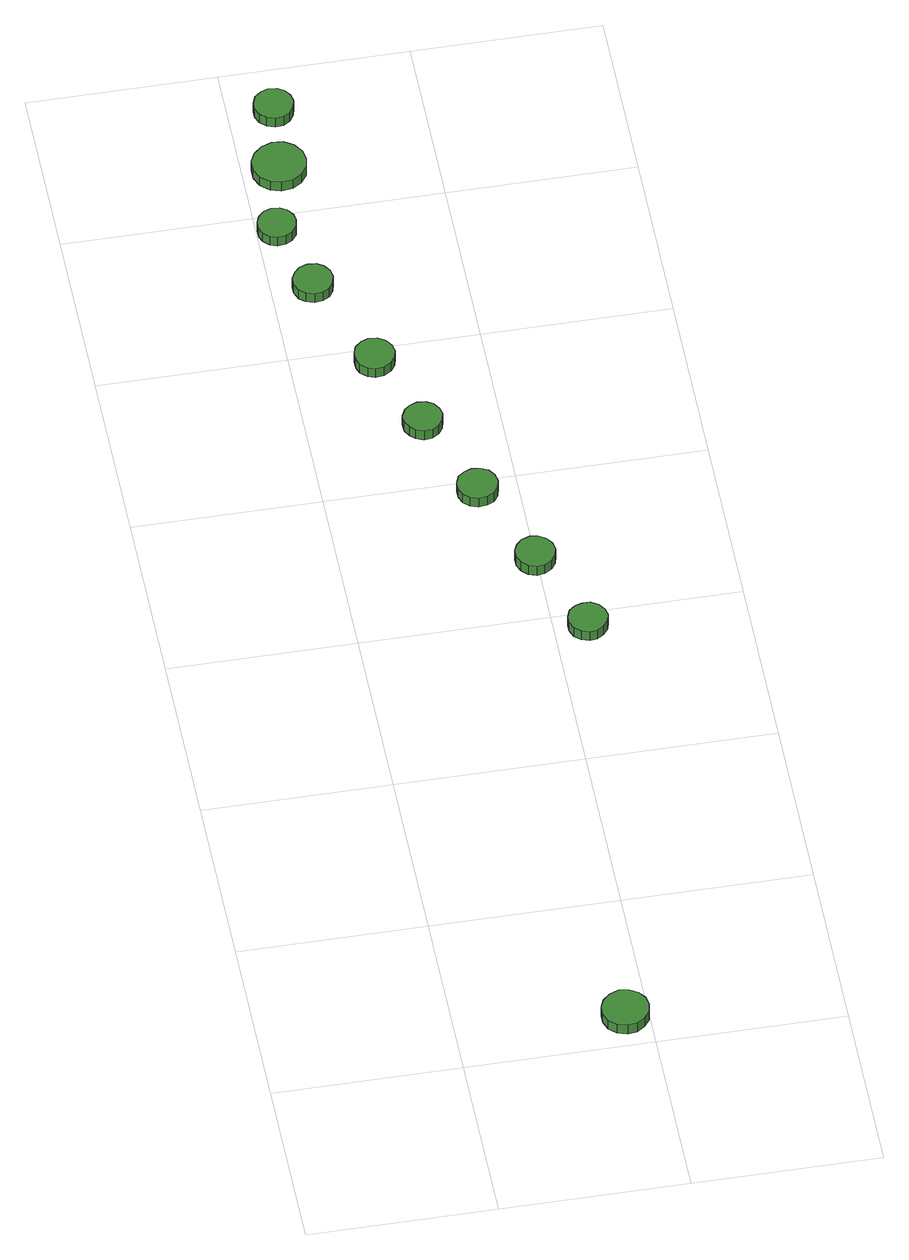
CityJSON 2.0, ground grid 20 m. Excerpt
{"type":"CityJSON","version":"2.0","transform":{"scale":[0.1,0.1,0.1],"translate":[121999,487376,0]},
"CityObjects":{
"tree1":{"type":"SolitaryVegetationObject","attributes":{"function":"something"},"geometry":[{"type":"MultiSurface","lod":"1","boundaries":[[[0,1,2,3,4,5,6,7,8,9,10,11,12,13,14]],[[15,16,17,18,19,20,21,22,23,24,25,26,27,28,29]],[[0,29,28,1]],[[1,28,27,2]],[[2,27,26,3]],[[3,26,25,4]],[[4,25,24,5]],[[5,24,23,6]],[[6,23,22,7]],[[7,22,21,8]],[[8,21,20,9]],[[9,20,19,10]],[[10,19,18,11]],[[11,18,17,12]],[[12,17,16,13]],[[13,16,15,14]],[[14,15,29,0]]]}]},
"tree2":{"type":"SolitaryVegetationObject","attributes":{"function":"something"},"geometry":[{"type":"MultiSurface","lod":"1","boundaries":[[[30,31,32,33,34,35,36,37,38,39,40,41,42,43,44]],[[45,46,47,48,49,50,51,52,53,54,55,56,57,58,59]],[[30,59,58,31]],[[31,58,57,32]],[[32,57,56,33]],[[33,56,55,34]],[[34,55,54,35]],[[35,54,53,36]],[[36,53,52,37]],[[37,52,51,38]],[[38,51,50,39]],[[39,50,49,40]],[[40,49,48,41]],[[41,48,47,42]],[[42,47,46,43]],[[43,46,45,44]],[[44,45,59,30]]]}]},
"tree3":{"type":"SolitaryVegetationObject","attributes":{"function":"something"},"geometry":[{"type":"MultiSurface","lod":"1","boundaries":[[[60,61,62,63,64,65,66,67,68,69,70,71,72,73,74]],[[75,76,77,78,79,80,81,82,83,84,85,86,87,88,89]],[[60,89,88,61]],[[61,88,87,62]],[[62,87,86,63]],[[63,86,85,64]],[[64,85,84,65]],[[65,84,83,66]],[[66,83,82,67]],[[67,82,81,68]],[[68,81,80,69]],[[69,80,79,70]],[[70,79,78,71]],[[71,78,77,72]],[[72,77,76,73]],[[73,76,75,74]],[[74,75,89,60]]]}]},
"tree4":{"type":"SolitaryVegetationObject","attributes":{"function":"something"},"geometry":[{"type":"MultiSurface","lod":"1","boundaries":[[[90,91,92,93,94,95,96,97,98,99,100,101,102,103,104]],[[105,106,107,108,109,110,111,112,113,114,115,116,117,118,119]],[[90,119,118,91]],[[91,118,117,92]],[[92,117,116,93]],[[93,116,115,94]],[[94,115,114,95]],[[95,114,113,96]],[[96,113,112,97]],[[97,112,111,98]],[[98,111,110,99]],[[99,110,109,100]],[[100,109,108,101]],[[101,108,107,102]],[[102,107,106,103]],[[103,106,105,104]],[[104,105,119,90]]]}]},
"tree5":{"type":"SolitaryVegetationObject","attributes":{"function":"something"},"geometry":[{"type":"MultiSurface","lod":"1","boundaries":[[[120,121,122,123,124,125,126,127,128,129,130,131,132,133,134]],[[135,136,137,138,139,140,141,142,143,144,145,146,147,148,149]],[[120,149,148,121]],[[121,148,147,122]],[[122,147,146,123]],[[123,146,145,124]],[[124,145,144,125]],[[125,144,143,126]],[[126,143,142,127]],[[127,142,141,128]],[[128,141,140,129]],[[129,140,139,130]],[[130,139,138,131]],[[131,138,137,132]],[[132,137,136,133]],[[133,136,135,134]],[[134,135,149,120]]]}]},
"tree6":{"type":"SolitaryVegetationObject","attributes":{"function":"something"},"geometry":[{"type":"MultiSurface","lod":"1","boundaries":[[[150,151,152,153,154,155,156,157,158,159,160,161,162,163,164]],[[165,166,167,168,169,170,171,172,173,174,175,176,177,178,179]],[[150,179,178,151]],[[151,178,177,152]],[[152,177,176,153]],[[153,176,175,154]],[[154,175,174,155]],[[155,174,173,156]],[[156,173,172,157]],[[157,172,171,158]],[[158,171,170,159]],[[159,170,169,160]],[[160,169,168,161]],[[161,168,167,162]],[[162,167,166,163]],[[163,166,165,164]],[[164,165,179,150]]]}]},
"tree7":{"type":"SolitaryVegetationObject","attributes":{"function":"something"},"geometry":[{"type":"MultiSurface","lod":"1","boundaries":[[[180,181,182,183,184,185,186,187,188,189,190,191,192,193,194]],[[195,196,197,198,199,200,201,202,203,204,205,206,207,208,209]],[[180,209,208,181]],[[181,208,207,182]],[[182,207,206,183]],[[183,206,205,184]],[[184,205,204,185]],[[185,204,203,186]],[[186,203,202,187]],[[187,202,201,188]],[[188,201,200,189]],[[189,200,199,190]],[[190,199,198,191]],[[191,198,197,192]],[[192,197,196,193]],[[193,196,195,194]],[[194,195,209,180]]]}]},
"tree8":{"type":"SolitaryVegetationObject","attributes":{"function":"something"},"geometry":[{"type":"MultiSurface","lod":"1","boundaries":[[[210,211,212,213,214,215,216,217,218,219,220,221,222,223,224]],[[225,226,227,228,229,230,231,232,233,234,235,236,237,238,239]],[[210,239,238,211]],[[211,238,237,212]],[[212,237,236,213]],[[213,236,235,214]],[[214,235,234,215]],[[215,234,233,216]],[[216,233,232,217]],[[217,232,231,218]],[[218,231,230,219]],[[219,230,229,220]],[[220,229,228,221]],[[221,228,227,222]],[[222,227,226,223]],[[223,226,225,224]],[[224,225,239,210]]]}]},
"tree9":{"type":"SolitaryVegetationObject","attributes":{"function":"something"},"geometry":[{"type":"MultiSurface","lod":"1","boundaries":[[[240,241,242,243,244,245,246,247,248,249,250,251,252,253,254]],[[255,256,257,258,259,260,261,262,263,264,265,266,267,268,269]],[[240,269,268,241]],[[241,268,267,242]],[[242,267,266,243]],[[243,266,265,244]],[[244,265,264,245]],[[245,264,263,246]],[[246,263,262,247]],[[247,262,261,248]],[[248,261,260,249]],[[249,260,259,250]],[[250,259,258,251]],[[251,258,257,252]],[[252,257,256,253]],[[253,256,255,254]],[[254,255,269,240]]]}]},
"tree10":{"type":"SolitaryVegetationObject","attributes":{"function":"something"},"geometry":[{"type":"MultiSurface","lod":"1","boundaries":[[[270,271,272,273,274,275,276,277,278,279,280,281,282,283,284]],[[285,286,287,288,289,290,291,292,293,294,295,296,297,298,299]],[[270,299,298,271]],[[271,298,297,272]],[[272,297,296,273]],[[273,296,295,274]],[[274,295,294,275]],[[275,294,293,276]],[[276,293,292,277]],[[277,292,291,278]],[[278,291,290,279]],[[279,290,289,280]],[[280,289,288,281]],[[281,288,287,282]],[[282,287,286,283]],[[283,286,285,284]],[[284,285,299,270]]]}]}
},
"vertices":[
[199,34,21],[197,44,21],[191,52,21],[182,57,21],[172,59,21],[162,55,21],[154,48,21],[150,39,21],[150,29,21],[154,19,21],[162,12,21],[172,9,21],[182,10,21],[191,16,21],[197,24,21],[197,24,8],[191,16,8],[182,10,8],[172,9,8],[162,12,8],[154,19,8],[150,29,8],[150,39,8],[154,48,8],[162,55,8],[172,59,8],[182,57,8],[191,52,8],[197,44,8],[199,34,8],
[64,1093,15],[62,1102,15],[57,1109,15],[50,1113,15],[41,1114,15],[32,1111,15],[26,1105,15],[22,1097,15],[22,1089,15],[26,1080,15],[32,1075,15],[41,1072,15],[50,1073,15],[57,1077,15],[62,1084,15],[62,1084,2],[57,1077,2],[50,1073,2],[41,1072,2],[32,1075,2],[26,1080,2],[22,1089,2],[22,1097,2],[26,1105,2],[32,1111,2],[41,1114,2],[50,1113,2],[57,1109,2],[62,1102,2],[64,1093,2],
[41,1177,15],[39,1185,15],[34,1192,15],[27,1196,15],[18,1197,15],[10,1194,15],[4,1188,15],[1,1181,15],[1,1172,15],[4,1165,15],[10,1159,15],[18,1156,15],[27,1157,15],[34,1161,15],[39,1168,15],[39,1168,2],[34,1161,2],[27,1157,2],[18,1156,2],[10,1159,2],[4,1165,2],[1,1172,2],[1,1181,2],[4,1188,2],[10,1194,2],[18,1197,2],[27,1196,2],[34,1192,2],[39,1185,2],[41,1177,2],
[108,981,13],[106,990,13],[101,997,13],[93,1002,13],[84,1003,13],[76,1000,13],[69,994,13],[66,986,13],[66,977,13],[69,969,13],[76,963,13],[84,960,13],[93,961,13],[101,966,13],[106,973,13],[106,973,0],[101,966,0],[93,961,0],[84,960,0],[76,963,0],[69,969,0],[66,977,0],[66,986,0],[69,994,0],[76,1000,0],[84,1003,0],[93,1002,0],[101,997,0],[106,990,0],[108,981,0],
[140,887,13],[138,895,13],[133,902,13],[126,906,13],[117,907,13],[109,904,13],[103,899,13],[99,891,13],[99,882,13],[103,875,13],[109,869,13],[117,866,13],[126,867,13],[133,871,13],[138,878,13],[138,878,0],[133,871,0],[126,867,0],[117,866,0],[109,869,0],[103,875,0],[99,882,0],[99,891,0],[103,899,0],[109,904,0],[117,907,0],[126,906,0],[133,902,0],[138,895,0],[140,887,0],
[179,785,13],[177,794,13],[172,801,13],[164,805,13],[155,806,13],[147,803,13],[140,798,13],[137,790,13],[137,781,13],[140,773,13],[147,767,13],[155,764,13],[164,765,13],[172,769,13],[177,776,13],[177,776,0],[172,769,0],[164,765,0],[155,764,0],[147,767,0],[140,773,0],[137,781,0],[137,790,0],[140,798,0],[147,803,0],[155,806,0],[164,805,0],[172,801,0],[177,794,0],[179,785,0],
[220,681,13],[218,690,13],[213,697,13],[205,702,13],[197,703,13],[188,700,13],[182,694,13],[178,686,13],[178,677,13],[182,669,13],[188,663,13],[197,660,13],[205,661,13],[213,666,13],[218,673,13],[218,673,0],[213,666,0],[205,661,0],[197,660,0],[188,663,0],[182,669,0],[178,677,0],[178,686,0],[182,694,0],[188,700,0],[197,703,0],[205,702,0],[213,697,0],[218,690,0],[220,681,0],
[256,581,14],[254,589,14],[249,596,14],[241,601,14],[233,601,14],[225,599,14],[218,593,14],[215,585,14],[215,577,14],[218,569,14],[225,563,14],[233,560,14],[241,561,14],[249,566,14],[254,573,14],[254,573,1],[249,566,1],[241,561,1],[233,560,1],[225,563,1],[218,569,1],[215,577,1],[215,585,1],[218,593,1],[225,599,1],[233,601,1],[241,601,1],[249,596,1],[254,589,1],[256,581,1],
[66,1259,15],[64,1270,15],[57,1280,15],[47,1286,15],[35,1287,15],[24,1283,15],[15,1275,15],[10,1265,15],[10,1253,15],[15,1242,15],[24,1234,15],[35,1231,15],[47,1232,15],[57,1238,15],[64,1247,15],[64,1247,2],[57,1238,2],[47,1232,2],[35,1231,2],[24,1234,2],[15,1242,2],[10,1253,2],[10,1265,2],[15,1275,2],[24,1283,2],[35,1287,2],[47,1286,2],[57,1280,2],[64,1270,2],[66,1259,2],
[68,1341,14],[66,1350,14],[61,1357,14],[54,1361,14],[45,1362,14],[37,1359,14],[30,1353,14],[27,1345,14],[27,1337,14],[30,1329,14],[37,1323,14],[45,1320,14],[54,1321,14],[61,1325,14],[66,1333,14],[66,1333,1],[61,1325,1],[54,1321,1],[45,1320,1],[37,1323,1],[30,1329,1],[27,1337,1],[27,1345,1],[30,1353,1],[37,1359,1],[45,1362,1],[54,1361,1],[61,1357,1],[66,1350,1],[68,1341,1]
]}
